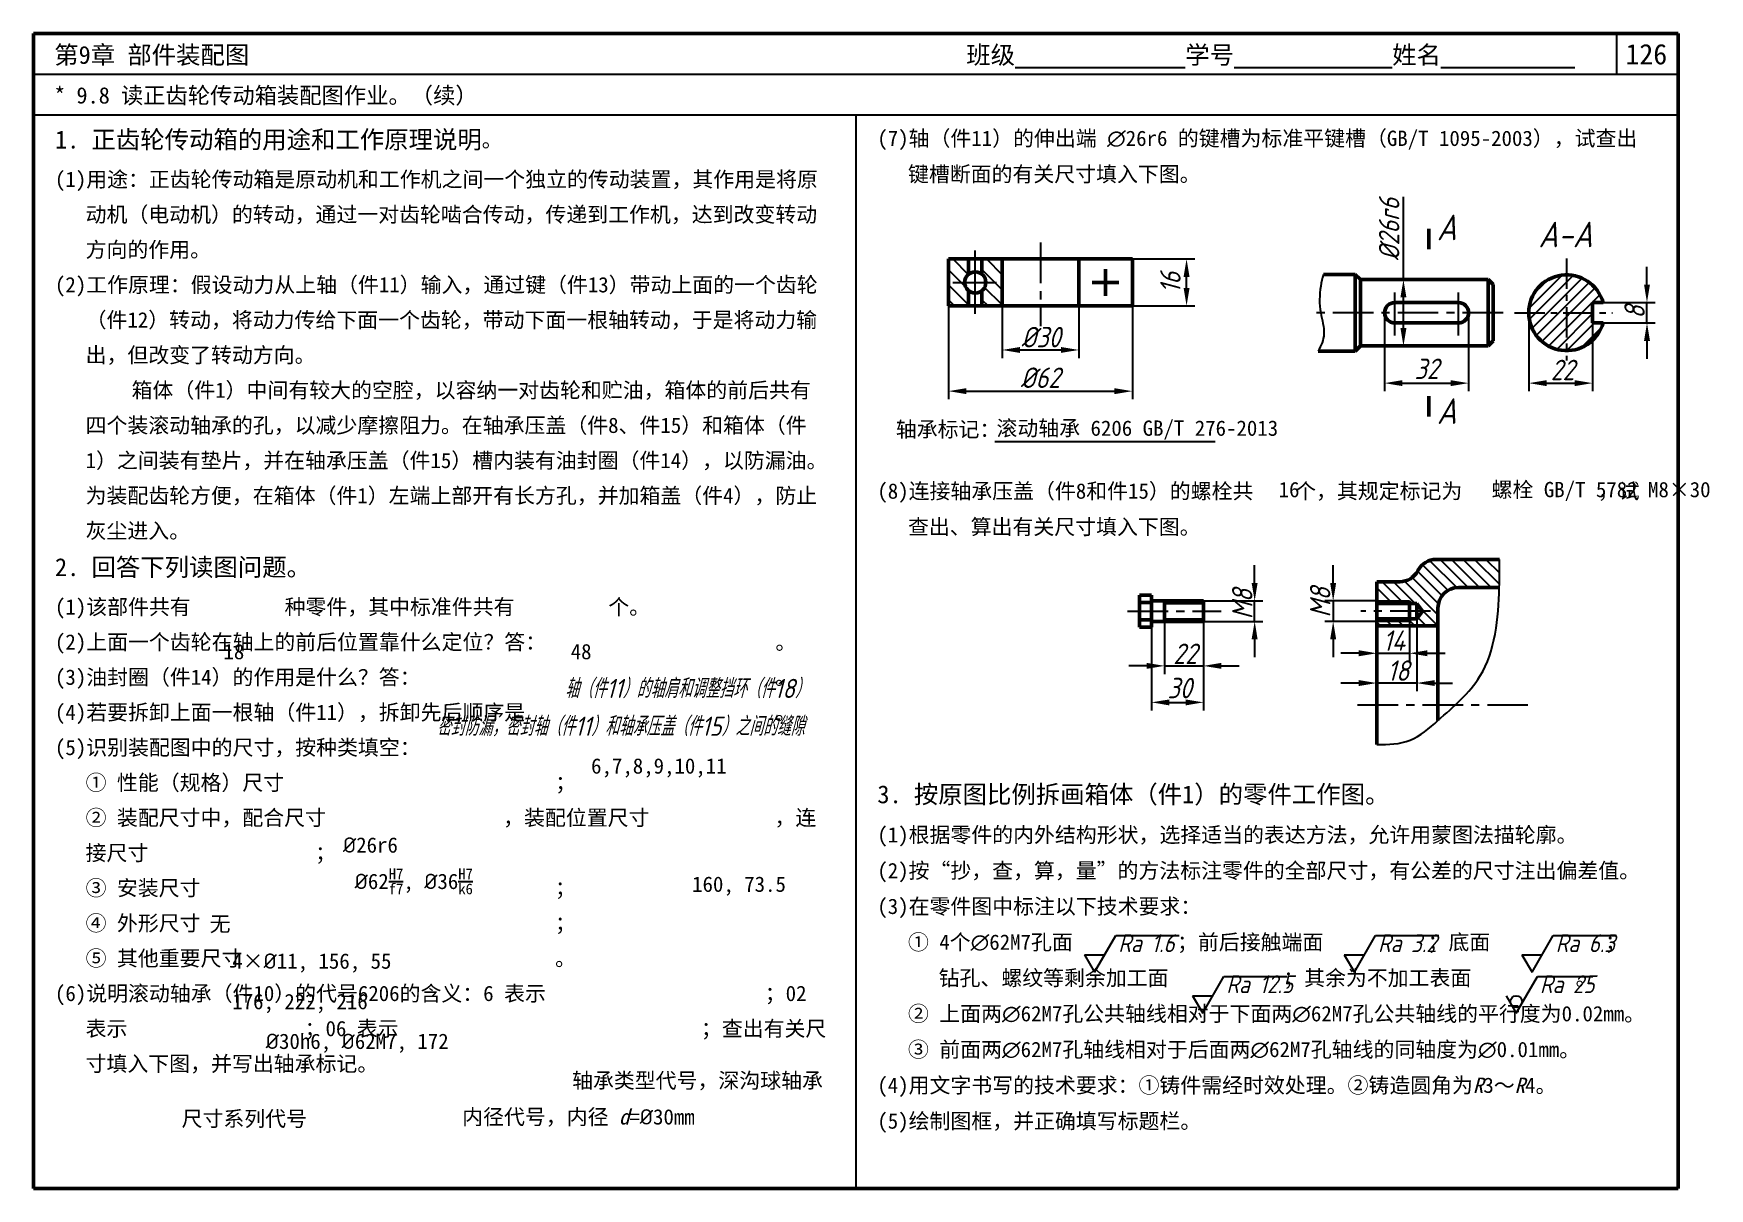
# Model space of a CAD drawing. Header units: millimetres. Extents: x 0 to 328, y 0 to 226.
import ezdxf

# ---------------------------------------------------------------- set-up
doc = ezdxf.new("R2010")
doc.units = ezdxf.units.MM
doc.header["$LTSCALE"] = 0.25
doc.linetypes.add('CENTER', pattern=[50.8, 31.75, -6.35, 6.35, -6.35])
for name, color, linetype in [('点画线层', 7, 'CENTER'), ('答案', 1, 'Continuous'), ('细实线层', 7, 'Continuous')]:
    doc.layers.add(name, color=color, linetype=linetype)
doc.layers.add('粗实线层', color=7, linetype='Continuous', lineweight=50)
doc.styles.get("Standard").update_dxf_attribs({"font": 'gbeitc.shx', "height": 4, "bigfont": 'gbcbig.shx'})
doc.styles.add('宋体', font='', dxfattribs={"height": 3})
doc.styles.get('宋体').set_extended_font_data('SimSun')
doc.dimstyles.new('ISO-25', dxfattribs={"dimtxt": 4, "dimasz": 3.5, "dimexe": 1.6, "dimexo": 0, "dimgap": 0.8, "dimtad": 1, "dimdsep": 46, "dimtxsty": 'Standard', "dimcen": 0, "dimclrd": 256, "dimclre": 256, "dimclrt": 256, "dimadec": 0, "dimazin": 2, "dimtfac": 1, "dimtmove": 0, "dimatfit": 3, "dimfxl": 0, "dimlwd": -1, "dimlwe": -1, "dimarcsym": 0})

# ---------------------------------------------------------------- blocks, each defined once
blk = doc.blocks.new('*D0')
at = {"layer": 'Defpoints', "color": 0, "transparency": 16777216}
for p in [(179.12, 172.7), (215.13, 172.7), (215.13, 156.02)]:
    blk.add_point(p, dxfattribs=at)
at = {"layer": '细实线层', "transparency": 16777216}
for p, q in [((179.12, 172.7), (179.12, 154.42)), ((215.13, 172.7), (215.13, 154.42)), ((182.62, 156.02), (211.63, 156.02))]:
    blk.add_line(p, q, dxfattribs=at)
for points in [[(182.62, 156.6), (182.62, 155.44), (179.12, 156.02)], [(211.63, 156.6), (211.63, 155.44), (215.13, 156.02)]]:
    blk.add_solid(points, dxfattribs=at)
blk = doc.blocks.new('*D1')
at = {"layer": 'Defpoints', "color": 0, "transparency": 16777216}
for p in [(189.63, 172.7), (204.63, 172.7), (204.63, 164.08)]:
    blk.add_point(p, dxfattribs=at)
at = {"layer": '细实线层', "transparency": 16777216}
for p, q in [((189.63, 172.7), (189.63, 162.48)), ((204.63, 172.7), (204.63, 162.48)), ((193.13, 164.08), (201.13, 164.08))]:
    blk.add_line(p, q, dxfattribs=at)
for points in [[(193.13, 164.66), (193.13, 163.5), (189.63, 164.08)], [(201.13, 164.66), (201.13, 163.5), (204.63, 164.08)]]:
    blk.add_solid(points, dxfattribs=at)
blk = doc.blocks.new('*D2')
at = {"layer": 'Defpoints', "color": 0, "transparency": 16777216}
for p in [(215.13, 181.89), (225.74, 181.89), (215.13, 172.7)]:
    blk.add_point(p, dxfattribs=at)
at = {"layer": '细实线层', "transparency": 16777216}
for p, q in [((215.13, 181.89), (227.34, 181.89)), ((225.74, 176.2), (225.74, 178.39)), ((215.13, 172.7), (227.34, 172.7))]:
    blk.add_line(p, q, dxfattribs=at)
for points in [[(225.16, 178.39), (226.32, 178.39), (225.74, 181.89)], [(225.16, 176.2), (226.32, 176.2), (225.74, 172.7)]]:
    blk.add_solid(points, dxfattribs=at)
blk = doc.blocks.new('*D3')
at = {"layer": 'Defpoints', "color": 0, "transparency": 16777216}
for p in [(292.73, 171.36), (305.23, 171.36), (305.23, 157.59)]:
    blk.add_point(p, dxfattribs=at)
at = {"layer": '细实线层', "transparency": 16777216}
for p, q in [((292.73, 171.36), (292.73, 155.99)), ((305.23, 171.36), (305.23, 155.99)), ((296.23, 157.59), (301.73, 157.59))]:
    blk.add_line(p, q, dxfattribs=at)
for points in [[(296.23, 158.17), (296.23, 157.01), (292.73, 157.59)], [(301.73, 158.17), (301.73, 157.01), (305.23, 157.59)]]:
    blk.add_solid(points, dxfattribs=at)
blk = doc.blocks.new('*D4')
at = {"layer": 'Defpoints', "color": 0, "transparency": 16777216}
for p in [(307.29, 173.36), (315.88, 173.36), (307.29, 169.36)]:
    blk.add_point(p, dxfattribs=at)
at = {"layer": '细实线层', "transparency": 16777216}
for p, q in [((315.88, 176.86), (315.88, 180.36)), ((307.29, 173.36), (317.48, 173.36)), ((315.88, 169.36), (315.88, 173.36)), ((307.29, 169.36), (317.48, 169.36)), ((315.88, 165.86), (315.88, 162.36))]:
    blk.add_line(p, q, dxfattribs=at)
for points in [[(315.3, 176.86), (316.46, 176.86), (315.88, 173.36)], [(315.3, 165.86), (316.46, 165.86), (315.88, 169.36)]]:
    blk.add_solid(points, dxfattribs=at)
blk = doc.blocks.new('*D5')
at = {"layer": 'Defpoints', "color": 0, "transparency": 16777216}
for p in [(218.88, 109.82), (229.04, 110.97), (229.04, 95.12)]:
    blk.add_point(p, dxfattribs=at)
at = {"layer": '细实线层', "transparency": 16777216}
for p, q in [((218.88, 109.82), (218.88, 93.52)), ((229.04, 110.97), (229.04, 93.52)), ((222.38, 95.12), (225.54, 95.12))]:
    blk.add_line(p, q, dxfattribs=at)
for points in [[(222.38, 95.7), (222.38, 94.53), (218.88, 95.12)], [(225.54, 95.7), (225.54, 94.53), (229.04, 95.12)]]:
    blk.add_solid(points, dxfattribs=at)
blk = doc.blocks.new('*D6')
at = {"layer": 'Defpoints', "color": 0, "transparency": 16777216}
for p in [(221.42, 110.97), (229.04, 110.97), (229.04, 102.26)]:
    blk.add_point(p, dxfattribs=at)
at = {"layer": '细实线层', "transparency": 16777216}
for p, q in [((221.42, 110.97), (221.42, 100.66)), ((229.04, 110.97), (229.04, 100.66)), ((217.92, 102.26), (214.42, 102.26)), ((221.42, 102.26), (229.04, 102.26)), ((232.54, 102.26), (236.04, 102.26))]:
    blk.add_line(p, q, dxfattribs=at)
for points in [[(217.92, 102.85), (217.92, 101.68), (221.42, 102.26)], [(232.54, 102.85), (232.54, 101.68), (229.04, 102.26)]]:
    blk.add_solid(points, dxfattribs=at)
blk = doc.blocks.new('*D7')
at = {"layer": 'Defpoints', "color": 0, "transparency": 16777216}
for p in [(229.04, 114.97), (239.07, 114.97), (229.04, 110.97)]:
    blk.add_point(p, dxfattribs=at)
at = {"layer": '细实线层', "transparency": 16777216}
for p, q in [((239.07, 118.47), (239.07, 121.97)), ((229.04, 114.97), (240.67, 114.97)), ((239.07, 110.97), (239.07, 114.97)), ((229.04, 110.97), (240.67, 110.97)), ((239.07, 107.47), (239.07, 103.97))]:
    blk.add_line(p, q, dxfattribs=at)
for points in [[(238.48, 118.47), (239.65, 118.47), (239.07, 114.97)], [(238.48, 107.47), (239.65, 107.47), (239.07, 110.97)]]:
    blk.add_solid(points, dxfattribs=at)
blk = doc.blocks.new('*D8')
at = {"layer": 'Defpoints', "color": 0, "transparency": 16777216}
for p in [(262.96, 114.97), (254.44, 110.97), (262.96, 110.97)]:
    blk.add_point(p, dxfattribs=at)
at = {"layer": '细实线层', "transparency": 16777216}
for p, q in [((254.44, 118.47), (254.44, 121.97)), ((262.96, 114.97), (252.84, 114.97)), ((254.44, 114.97), (254.44, 110.97)), ((262.96, 110.97), (252.84, 110.97)), ((254.44, 107.47), (254.44, 103.97))]:
    blk.add_line(p, q, dxfattribs=at)
for points in [[(253.86, 118.47), (255.02, 118.47), (254.44, 114.97)], [(253.86, 107.47), (255.02, 107.47), (254.44, 110.97)]]:
    blk.add_solid(points, dxfattribs=at)
blk = doc.blocks.new('*D9')
at = {"layer": 'Defpoints', "color": 0, "transparency": 16777216}
for p in [(262.96, 110.97), (269.38, 110.97), (269.38, 104.73)]:
    blk.add_point(p, dxfattribs=at)
at = {"layer": '细实线层', "transparency": 16777216}
for p, q in [((262.96, 110.97), (262.96, 103.13)), ((269.38, 110.97), (269.38, 103.13)), ((259.46, 104.73), (255.96, 104.73)), ((262.96, 104.73), (269.38, 104.73)), ((272.88, 104.73), (276.38, 104.73))]:
    blk.add_line(p, q, dxfattribs=at)
for points in [[(259.46, 105.32), (259.46, 104.15), (262.96, 104.73)], [(272.88, 105.32), (272.88, 104.15), (269.38, 104.73)]]:
    blk.add_solid(points, dxfattribs=at)
blk = doc.blocks.new('*D10')
at = {"layer": 'Defpoints', "color": 0, "transparency": 16777216}
for p in [(262.96, 111.47), (270.81, 111.47), (262.96, 98.9)]:
    blk.add_point(p, dxfattribs=at)
at = {"layer": '细实线层', "transparency": 16777216}
for p, q in [((262.96, 111.47), (262.96, 97.3)), ((270.81, 111.47), (270.81, 97.3)), ((259.46, 98.9), (255.96, 98.9)), ((270.81, 98.9), (262.96, 98.9)), ((274.31, 98.9), (277.81, 98.9))]:
    blk.add_line(p, q, dxfattribs=at)
for points in [[(259.46, 99.48), (259.46, 98.32), (262.96, 98.9)], [(274.31, 99.48), (274.31, 98.32), (270.81, 98.9)]]:
    blk.add_solid(points, dxfattribs=at)
blk = doc.blocks.new('*D11')
at = {"transparency": 16777216}
for p, q in [((268.2, 177.86), (268.2, 194.04)), ((259.78, 177.86), (269.8, 177.86)), ((268.2, 168.36), (268.2, 174.36)), ((259.78, 164.86), (269.8, 164.86))]:
    blk.add_line(p, q, dxfattribs=at)
for points in [[(267.61, 174.36), (268.78, 174.36), (268.2, 177.86)], [(267.61, 168.36), (268.78, 168.36), (268.2, 164.86)]]:
    blk.add_solid(points, dxfattribs=at)
at = {"layer": 'Defpoints', "color": 0, "transparency": 16777216}
for p in [(259.78, 177.86), (268.2, 177.86), (259.78, 164.86)]:
    blk.add_point(p, dxfattribs=at)
at = {"transparency": 16777216, "insert": (265.4, 187.7), "char_height": 4, "attachment_point": 5, "rotation": 90}
blk.add_mtext('%%C26r6', dxfattribs=at)
blk = doc.blocks.new('*D12')
at = {"transparency": 16777216}
for p, q in [((264.5, 171.36), (264.5, 155.99)), ((280.96, 171.36), (280.96, 155.99)), ((268, 157.59), (277.46, 157.59))]:
    blk.add_line(p, q, dxfattribs=at)
for points in [[(268, 158.17), (268, 157.01), (264.5, 157.59)], [(277.46, 158.17), (277.46, 157.01), (280.96, 157.59)]]:
    blk.add_solid(points, dxfattribs=at)
at = {"layer": 'Defpoints', "color": 0, "transparency": 16777216}
for p in [(264.5, 171.36), (280.96, 171.36), (280.96, 157.59)]:
    blk.add_point(p, dxfattribs=at)
at = {"transparency": 16777216, "insert": (272.73, 160.39), "char_height": 4, "attachment_point": 5}
blk.add_mtext('32', dxfattribs=at)

msp = doc.modelspace()

# ---------------------------------------------------------------- hatches: boundary and pattern name
at = {"layer": '细实线层'}
h = msp.add_hatch(dxfattribs=at)
h.set_pattern_fill('ANSI31', color=256, scale=0.656403, angle=90, style=0)
h.set_pattern_definition([(135, (435.7032, -250.706), (-1.473667, -1.473667), [])])
h.paths.add_polyline_path([(179.124, 181.889), (179.124, 172.7), (183.062, 172.7), (183.062, 175.695, -0.4728242), (183.062, 178.893), (183.062, 181.889)])
h = msp.add_hatch(dxfattribs=at)
h.set_pattern_fill('ANSI31', color=256, scale=0.656403, angle=90, style=0)
h.set_pattern_definition([(135, (75.2312, 101.6182), (-1.473667, -1.473667), [])])
h.paths.add_polyline_path([(185.688, 181.889), (185.688, 178.893, -0.4728242), (185.688, 175.695), (185.688, 172.7), (189.626, 172.7), (189.626, 181.889)])
h = msp.add_hatch(dxfattribs=at)
h.set_pattern_fill('ANSI31', color=256, scale=0.5, style=0)
h.set_pattern_definition([(45, (15.2096, -35.7332), (-1.122532, 1.122532), [])])
h.paths.add_polyline_path([(300.146, 178.778), (300.146, 171.361), (305.226, 171.361), (305.226, 173.361), (307.289, 173.361, 0.3363329)])
h.paths.add_polyline_path([(300.146, 178.778, 0.4142136), (292.729, 171.361), (300.146, 171.361)])
h.paths.add_polyline_path([(300.146, 171.361), (292.729, 171.361, 0.4142136), (300.146, 163.943)])
h.paths.add_polyline_path([(300.146, 163.943, 0.3363329), (307.289, 169.361), (305.226, 169.361), (305.226, 171.361), (300.146, 171.361)])
h = msp.add_hatch(dxfattribs=at)
h.set_pattern_fill('ANSI31', color=256, scale=0.5, angle=90, style=0)
h.set_pattern_definition([(135, (-0.9331, -130.4468), (-1.122532, -1.122532), [])])
edge = h.paths.add_edge_path()
edge.add_spline(control_points=[(286.961, 117.586), (287.002, 119.446), (286.996, 121.27), (286.979, 123.086)], knot_values=[42.9816805, 42.9816805, 42.9816805, 42.9816805, 48.4677493, 48.4677493, 48.4677493, 48.4677493], degree=3, periodic=0)
edge.add_line((286.979, 123.086), (274.584, 123.086))
edge.add_arc((274.584, 119.086), 4, 90, 152.92896)
edge.add_arc((267.461, 122.726), 4, 270, 332.92896, ccw=False)
edge.add_line((267.461, 118.726), (262.961, 118.726))
edge.add_line((262.961, 118.726), (262.961, 114.97))
edge.add_line((262.961, 114.97), (269.38, 114.97))
edge.add_line((269.38, 114.97), (269.38, 114.47))
edge.add_line((269.38, 114.47), (270.806, 114.47))
edge.add_line((270.806, 114.47), (271.961, 112.97))
edge.add_line((271.961, 112.97), (270.806, 111.47))
edge.add_line((270.806, 111.47), (269.38, 111.47))
edge.add_line((269.38, 111.47), (269.38, 110.97))
edge.add_line((269.38, 110.97), (262.961, 110.97))
edge.add_line((262.961, 110.97), (262.961, 110.086))
edge.add_line((262.961, 110.086), (274.961, 110.086))
edge.add_line((274.961, 110.086), (274.961, 113.586))
edge.add_arc((278.961, 113.586), 4, 90, 180, ccw=False)
edge.add_line((278.961, 117.586), (286.961, 117.586))
h.paths.add_polyline_path([(269.38, 114.97), (262.961, 114.97), (262.961, 114.47), (269.38, 114.47)], flags=17)
h.paths.add_polyline_path([(269.38, 111.47), (262.961, 111.47), (262.961, 110.97), (269.38, 110.97)], flags=17)

# ---------------------------------------------------------------- linework, layer by layer
at = {"lineweight": 50}
for p, q in [((322, 226), (0, 226)), ((0, 226), (0, 0)), ((322, 0), (322, 226)), ((0, 0), (322, 0))]:
    msp.add_line(p, q, dxfattribs=at)
for p, q in [((310, 218), (310, 226)), ((322, 218), (0, 218)), ((322, 210), (0, 210)), ((161, 210), (161, 0)), ((184.375, 171.12), (184.375, 183.56)), ((179.974, 177.294), (188.511, 177.294)), ((266.496, 166.943), (266.496, 175.329)), ((278.965, 166.943), (278.965, 175.329))]:
    msp.add_line(p, q)
at = {"layer": '点画线层'}
for p, q in [((197.126, 185.097), (197.126, 168.744)), ((287.719, 171.361), (249.734, 171.361)), ((214.204, 112.97), (232.532, 112.97)), ((273.522, 112.97), (259.841, 112.97)), ((292.574, 94.586), (259.003, 94.586))]:
    msp.add_line(p, q, dxfattribs=at)
at = {"layer": '点画线层', "ltscale": 0.75}
for p, q in [((300.146, 182.002), (300.146, 162.005)), ((289.936, 171.361), (309.098, 171.361))]:
    msp.add_line(p, q, dxfattribs=at)
at = {"layer": '粗实线层'}
for p, q in [((273.169, 183.8), (273.169, 187.8)), ((204.626, 181.889), (179.124, 181.889)), ((179.124, 181.889), (179.124, 172.7)), ((183.062, 178.893), (183.062, 181.889)), ((185.688, 181.889), (185.688, 178.893)), ((189.626, 181.889), (189.626, 172.7)), ((215.129, 181.889), (204.626, 181.889)), ((204.626, 181.889), (204.626, 172.7)), ((215.129, 181.889), (215.129, 172.7)), ((207.252, 177.294), (212.503, 177.294)), ((209.877, 174.669), (209.877, 179.92)), ((252.516, 178.861), (258.778, 178.861)), ((258.778, 178.861), (258.778, 163.861)), ((259.778, 177.861), (258.778, 178.861)), ((284.778, 177.861), (259.778, 177.861)), ((259.778, 164.861), (259.778, 177.861)), ((284.778, 164.861), (284.778, 177.861)), ((284.778, 177.861), (285.778, 176.861)), ((183.062, 172.7), (183.062, 175.695)), ((185.688, 175.695), (185.688, 172.7)), ((285.778, 165.861), (285.778, 176.861)), ((179.124, 172.7), (204.626, 172.7)), ((215.129, 172.7), (204.626, 172.7)), ((266.496, 173.361), (278.965, 173.361)), ((307.289, 173.361), (305.226, 173.361)), ((305.226, 173.361), (305.226, 171.361)), ((305.226, 169.361), (305.226, 171.361)), ((266.496, 169.361), (278.965, 169.361)), ((307.289, 169.361), (305.226, 169.361)), ((258.778, 163.861), (259.778, 164.861)), ((259.778, 164.861), (284.778, 164.861)), ((284.778, 164.861), (285.778, 165.861)), ((251.491, 163.861), (258.778, 163.861)), ((273.169, 155.057), (273.169, 151.057)), ((274.584, 123.086), (286.979, 123.086)), ((262.961, 118.726), (262.961, 86.865)), ((262.961, 118.726), (267.461, 118.726)), ((216.504, 116.124), (216.504, 109.817)), ((218.881, 116.124), (216.504, 116.124)), ((218.881, 109.817), (218.881, 116.124)), ((218.881, 114.97), (229.043, 114.97)), ((221.421, 114.97), (221.421, 110.97)), ((229.043, 114.97), (229.043, 110.97)), ((269.38, 114.97), (269.38, 110.97)), ((278.961, 117.586), (286.961, 117.586)), ((216.504, 114.637), (218.881, 114.637)), ((262.961, 114.47), (270.806, 114.47)), ((271.961, 112.97), (270.806, 114.47)), ((270.806, 114.47), (270.806, 111.47)), ((270.806, 111.47), (271.961, 112.97)), ((274.961, 91.577), (274.961, 113.586)), ((216.504, 111.304), (218.881, 111.304)), ((216.504, 109.817), (218.881, 109.817)), ((218.881, 110.97), (229.043, 110.97)), ((262.961, 111.47), (270.806, 111.47)), ((274.961, 110.086), (262.961, 110.086))]:
    msp.add_line(p, q, dxfattribs=at)
msp.add_circle((184.375, 177.294), 2.069, dxfattribs=at)
for centre, radius, start, end in [((300.146, 171.361), 7.418, 15.64206, 344.35794), ((266.496, 171.361), 2, 90, 270), ((278.965, 171.361), 2, 270, 90), ((274.584, 119.086), 4, 90, 152.92896), ((267.461, 122.726), 4, 270, 332.92896), ((278.961, 113.586), 4, 90, 180)]:
    msp.add_arc(centre, radius, start, end, dxfattribs=at)
at = {"layer": '细实线层'}
for p, q in [((188.196, 146.194), (231.343, 146.194)), ((262.961, 114.97), (269.38, 114.97)), ((221.421, 114.47), (229.043, 114.47)), ((221.421, 111.47), (229.043, 111.47)), ((269.38, 110.97), (262.961, 110.97)), ((207.741, 42.297), (211.9, 49.5)), ((211.9, 49.5), (224.276, 49.5)), ((258.586, 42.297), (262.745, 49.5)), ((262.745, 49.5), (275.121, 49.5)), ((293.368, 42.297), (297.527, 49.5)), ((297.527, 49.5), (309.903, 49.5)), ((205.761, 45.727), (207.741, 42.297)), ((205.761, 45.727), (209.721, 45.727)), ((256.606, 45.727), (258.586, 42.297)), ((256.606, 45.727), (260.567, 45.727)), ((291.388, 45.727), (293.368, 42.297)), ((291.388, 45.727), (295.349, 45.727)), ((228.892, 34.275), (233.05, 41.478)), ((233.05, 41.478), (245.426, 41.478)), ((290.287, 34.275), (294.445, 41.478)), ((294.445, 41.478), (305.257, 41.478)), ((226.911, 37.705), (228.892, 34.275)), ((226.911, 37.705), (230.872, 37.705)), ((288.306, 37.705), (290.287, 34.275))]:
    msp.add_line(p, q, dxfattribs=at)
at = {"layer": '细实线层', "ltscale": 0.5}
msp.add_circle((290.287, 36.561), 1.143, dxfattribs=at)
at = {"layer": '细实线层'}
for points, knots in [([(252.516, 178.861), (252.319, 178.103), (251.72, 175.654), (251.693, 171.7), (253.076, 167.32), (252.115, 164.942), (251.491, 163.861)], [0.6146867, 0.6146867, 0.6146867, 0.6146867, 2.9581992, 8.1726646, 12.3686694, 16.0212104, 16.0212104, 16.0212104, 16.0212104]), ([(262.961, 86.865), (265.233, 86.896), (269.821, 86.958), (276.29, 92.82), (285.77, 100.838), (287.022, 113.538), (286.996, 121.27), (286.979, 123.086)], [0, 0, 0, 0, 6.5804182, 13.2876749, 25.2101669, 42.9816805, 48.4677493, 48.4677493, 48.4677493, 48.4677493])]:
    msp.add_open_spline(points, degree=3, knots=knots, dxfattribs=at)

# ---------------------------------------------------------------- texts
at = {"style": '宋体'}
for s, height, p in [('第9章 部件装配图', 3.5, (4.054, 220.072)), ('班级%%U              %%U学号%%U             %%U姓名%%U           ', 3.5, (182.613, 220.072)), ('126', 4, (311.672, 219.963)), ('* 9.8 读正齿轮传动箱装配图作业。（续）', 3.2, (4.054, 212.299)), ('轴承标记：', 3, (168.813, 147.055))]:
    msp.add_text(s, height=height, dxfattribs=at).set_placement(p)
at = {"layer": '答案'}
for s, p in [('16', (224.57, 175.163)), ('8', (315.446, 170.191)), ('M8', (253.894, 111.729)), ('M8', (238.643, 111.39))]:
    msp.add_text(s, height=4, rotation=90, dxfattribs=at).set_placement(p)
for s, height, p in [('%%C30', 4, (193.382, 164.591)), ('22', 4, (297.023, 158.166)), ('%%C62', 4, (193.236, 156.649)), ('14', 4, (264.198, 105.205)), ('22', 4, (223.132, 102.631)), ('18', 4, (265.046, 99.342)), ('轴（件11）的轴肩和调整挡环（件18）', 3.75, (104.027, 95.972)), ('30', 4, (222.002, 95.921)), ('密封防漏，密封轴（件11）和轴承压盖（件15）之间的缝隙', 3.75, (78.961, 88.574))]:
    msp.add_text(s, height=height, dxfattribs=at).set_placement(p)
at = {"layer": '答案', "style": '宋体'}
for s, p in [('滚动轴承 6206 GB/T 276-2013', (188.525, 147.282)), ('16', (243.767, 135.264)), ('螺栓 GB/T 5782 M8×30', (285.452, 135.264)), ('18', (37.183, 103.559)), ('48', (105.167, 103.559)), ('6,7,8,9,10,11', (109.155, 81.177)), ('160, 73.5', (128.936, 58.041)), ('无', (34.479, 50.267)), ('轴承类型代号，深沟球轴承', (105.437, 19.629)), ('尺寸系列代号', (28.983, 12.16))]:
    msp.add_text(s, height=3, dxfattribs=at).set_placement(p)
at = {"layer": '答案', "char_height": 3, "attachment_point": 1, "style": '宋体'}
for s, width, insert in [('{\\fISOCPEUR|b0|i0|c0|p34;%%C}26r6', 25.94131, (60.573, 68.71)), ('\\A1;{\\fISOCPEUR|b0|i0|c0|p34;%%C}62{\\H0.7x;\\SH7/f7;}, {\\fISOCPEUR|b0|i0|c0|p34;%%C}36{\\H0.7x;\\SH7/k6;}', 29.90881, (62.862, 62.613)), ('4×{\\fISOCPEUR|b0|i0|c0|p34;%%C}11, 156, 55', 65.77168, (38.902, 46)), ('176, 222, 216', 65.77168, (38.902, 38.073)), ('{\\fISOCPEUR|b0|i0|c0|p34;%%C}30h6, {\\fISOCPEUR|b0|i0|c0|p34;%%C}62M7, 172', 60.43059, (45.464, 30.299)), ('内径代号，内径 {\\fSimSun|b0|i1|c134|p2;d}={\\fISOCPEUR|b0|i0|c0|p34;%%C}30mm', 57.37854, (83.92, 15.514))]:
    msp.add_mtext_dynamic_manual_height_columns(s, width=width, gutter_width=15, heights=[0], dxfattribs=dict(at, insert=insert))
at = {"layer": '细实线层'}
for s, height, p in [('A', 5, (274.753, 185.56)), ('A-A', 5, (294.637, 184.174)), ('A', 5, (274.753, 149.612)), ('Ra 1.6', 3.5, (212.375, 46.24)), ('Ra 3.2', 3.5, (263.22, 46.24)), ('Ra 6.3', 3.5, (298.002, 46.24)), ('Ra 12.5', 3.5, (233.525, 38.217)), ('Ra 25', 3.5, (294.92, 38.217))]:
    msp.add_text(s, height=height, dxfattribs=at).set_placement(p)
at = {"layer": '细实线层', "char_height": 3, "attachment_point": 1, "style": '宋体'}
for s, insert, width, line_spacing_factor in [('\\A1;{\\H1.167x;1. 正齿轮传动箱的用途和工作原理说明}。\\P\\pi-6,l6;(1)用途：正齿轮传动箱是原动机和工作机之间一个独立的传动装置，其作用是将原动机（电动机）的转动，通过一对齿轮啮合传动，传递到工作机，达到改变转动方向的作用。\\P(2)工作原理：假设动力从上轴（件11）输入，通过键（件13）带动上面的一个齿轮（件12）转动，将动力传给下面一个齿轮，带动下面一根轴转动，于是将动力输出，但改变了转动方向。\\P\\pi9;箱体（件1）中间有较大的空腔，以容纳一对齿轮和贮油，箱体的前后共有四个装滚动轴承的孔，以减少摩擦阻力。在轴承压盖（件8、件15）和箱体（件1）之间装有垫片，并在轴承压盖（件15）槽内装有油封圈（件14），以防漏油。为装配齿轮方便，在箱体（件1）左端上部开有长方孔，并加箱盖（件4），防止灰尘进入。\\P\\pi-6;{\\H1.167x;2. 回答下列读图问题。}\\P(1)该部件共有{\\L         }种零件，其中标准件共有{\\L         }个。\\P(2)上面一个齿轮在轴上的前后位置靠什么定位？答：{\\L                      }。\\P(3)油封圈（件14）的作用是什么？答：{\\L                                  }。\\P(4)若要拆卸上面一根轴（件11），拆卸先后顺序是{\\L                        }。\\P(5)识别装配图中的尺寸，按种类填空：\\P\\pi0;① 性能（规格）尺寸{\\L                          }；\\P② 装配尺寸中，配合尺寸{\\L                 }，装配位置尺寸{\\L            }，连接尺寸{\\L                }；\\P③ 安装尺寸{\\L                                  }；\\P④ 外形尺寸{\\L                                  }；\\P⑤ 其他重要尺寸{\\L                              }。\\P\\pi-6;(6)说明滚动轴承（件10）的代号6206的含义：6 表示{\\L                     }；02 表示{\\L                 }；06 表示{\\L                             }；查出有关尺寸填入下图，并写出轴承标记。', (4.199, 207), 151.52274, 1.375), ('\\A1;\\pi-6,l6;(7)轴（件11）的伸出端 {\\fISOCPEUR|b0|i0|c0|p34;∅}26r6 的键槽为标准平键槽（GB/T 1095-2003），试查出键槽断面的有关尺寸填入下图。', (165.199, 207), 151.52274, 1.4), ('\\A1;\\pi-6,l6;(8)连接轴承压盖（件8和件15）的螺栓共{\\L    }个，其规定标记为{\\L             }，试查出、算出有关尺寸填入下图。', (165.199, 137.975), 151.52274, 1.4), ('\\A1;{\\H1.167x;3. 按原图比例拆画箱体（件1）的零件工作图。\\P\\pi-6,l6;}(1)根据零件的内外结构形状，选择适当的表达方法，允许用蒙图法描轮廓。\\P\\pi0,l0;(2)按“抄，查，算，量”的方法标注零件的全部尺寸，有公差的尺寸注出偏差值。\\P(3)在零件图中标注以下技术要求：\\P\\pl6;{\\A0;① 4个\\fISOCPEUR|b0|i0|c0|p34;∅\\fSimSun|b0|i0|c134|p2;62M7孔}面          ；前后接触端面{\\A0;          }；底面           ；\\P\\pi6;钻孔、螺纹等剩余加工面{\\A0;           }；其余为不加工表面          。\\P\\pi0;{\\A0;② 上面两\\fISOCPEUR|b0|i0|c0|p34;∅\\fSimSun|b0|i0|c134|p2;62M7孔公共轴线相对于下面两\\fISOCPEUR|b0|i0|c0|p34;∅\\fSimSun|b0|i0|c134|p2;62M7孔公共轴线的平行度为0.02mm。\\P③ }前面两{\\A0;\\fISOCPEUR|b0|i0|c0|p34;∅}62M7孔{\\A0;轴线相对于}后面两{\\A0;\\fISOCPEUR|b0|i0|c0|p34;∅}62M7孔{\\A0;轴线}的同轴度为{\\fISOCPEUR|b0|i0|c0|p34;∅}0.01mm。\\P\\pl0;(4)用文字书写的技术要求：①铸件需经时效处理。②铸造圆角为{\\fSimSun|b0|i1|c134|p2;R}3～{\\fSimSun|b0|i1|c134|p2;R}4。\\P(5)绘制图框，并正确填写标题栏。', (165.199, 78.88), 155.92668, 1.4)]:
    msp.add_mtext(s, dxfattribs=dict(at, insert=insert, width=width, line_spacing_factor=line_spacing_factor))

# ---------------------------------------------------------------- dimensions: what is measured, and where the dimension line sits
dim = msp.add_linear_dim(base=(268.197, 177.861), p1=(259.778, 164.861), p2=(259.778, 177.861), angle=90, text='%%C26r6', dimstyle='ISO-25')
dim.commit()
dim.dimension.update_dxf_attribs({"geometry": '*D11', "text_midpoint": (268.197, 187.702), "dimtype": 160})
dim = msp.add_linear_dim(base=(280.965, 157.59), p1=(264.496, 171.361), p2=(280.965, 171.361), text='32', dimstyle='ISO-25')
dim.commit()
dim.dimension.update_dxf_attribs({"geometry": '*D12', "text_midpoint": (272.73, 160.39)})
at = {"layer": '细实线层'}
for base, p1, p2, text, picture, middle in [((225.739, 181.889), (215.129, 172.7), (215.129, 181.889), '  ', '*D2', (222.939, 177.294)), ((254.439, 110.97), (262.961, 114.97), (262.961, 110.97), ' ', '*D8', (254.439, 112.97))]:
    dim = msp.add_linear_dim(base=base, p1=p1, p2=p2, angle=90, text=text, dimstyle='ISO-25', dxfattribs=at)
    dim.commit()
    dim.dimension.update_dxf_attribs({"geometry": picture, "text_midpoint": middle})
for base, p1, p2, picture, middle in [((315.88, 173.361), (307.289, 169.361), (307.289, 173.361), '*D4', (315.88, 171.361)), ((239.066, 114.97), (229.043, 110.97), (229.043, 114.97), '*D7', (239.066, 112.97))]:
    dim = msp.add_linear_dim(base=base, p1=p1, p2=p2, angle=90, text=' ', dimstyle='ISO-25', dxfattribs=at)
    dim.commit()
    dim.dimension.update_dxf_attribs({"geometry": picture, "text_midpoint": middle, "dimtype": 160})
for base, p1, p2, picture, middle in [((215.129, 156.021), (179.124, 172.7), (215.129, 172.7), '*D0', (197.126, 156.021)), ((204.626, 164.081), (189.626, 172.7), (204.626, 172.7), '*D1', (197.126, 164.081)), ((229.043, 95.118), (218.881, 109.817), (229.043, 110.97), '*D5', (223.962, 95.118)), ((262.961, 98.9), (270.806, 111.47), (262.961, 111.47), '*D10', (266.883, 98.9)), ((269.38, 104.732), (262.961, 110.97), (269.38, 110.97), '*D9', (266.17, 104.732))]:
    dim = msp.add_linear_dim(base=base, p1=p1, p2=p2, text=' ', dimstyle='ISO-25', dxfattribs=at)
    dim.commit()
    dim.dimension.update_dxf_attribs({"geometry": picture, "text_midpoint": middle, "dimtype": 160})
for base, p1, p2, picture, middle in [((305.226, 157.59), (292.729, 171.361), (305.226, 171.361), '*D3', (298.977, 157.59)), ((229.043, 102.263), (221.421, 110.97), (229.043, 110.97), '*D6', (225.232, 102.263))]:
    dim = msp.add_linear_dim(base=base, p1=p1, p2=p2, text=' ', dimstyle='ISO-25', dxfattribs=at)
    dim.commit()
    dim.dimension.update_dxf_attribs({"geometry": picture, "text_midpoint": middle})

doc.saveas('drawing.dxf')
